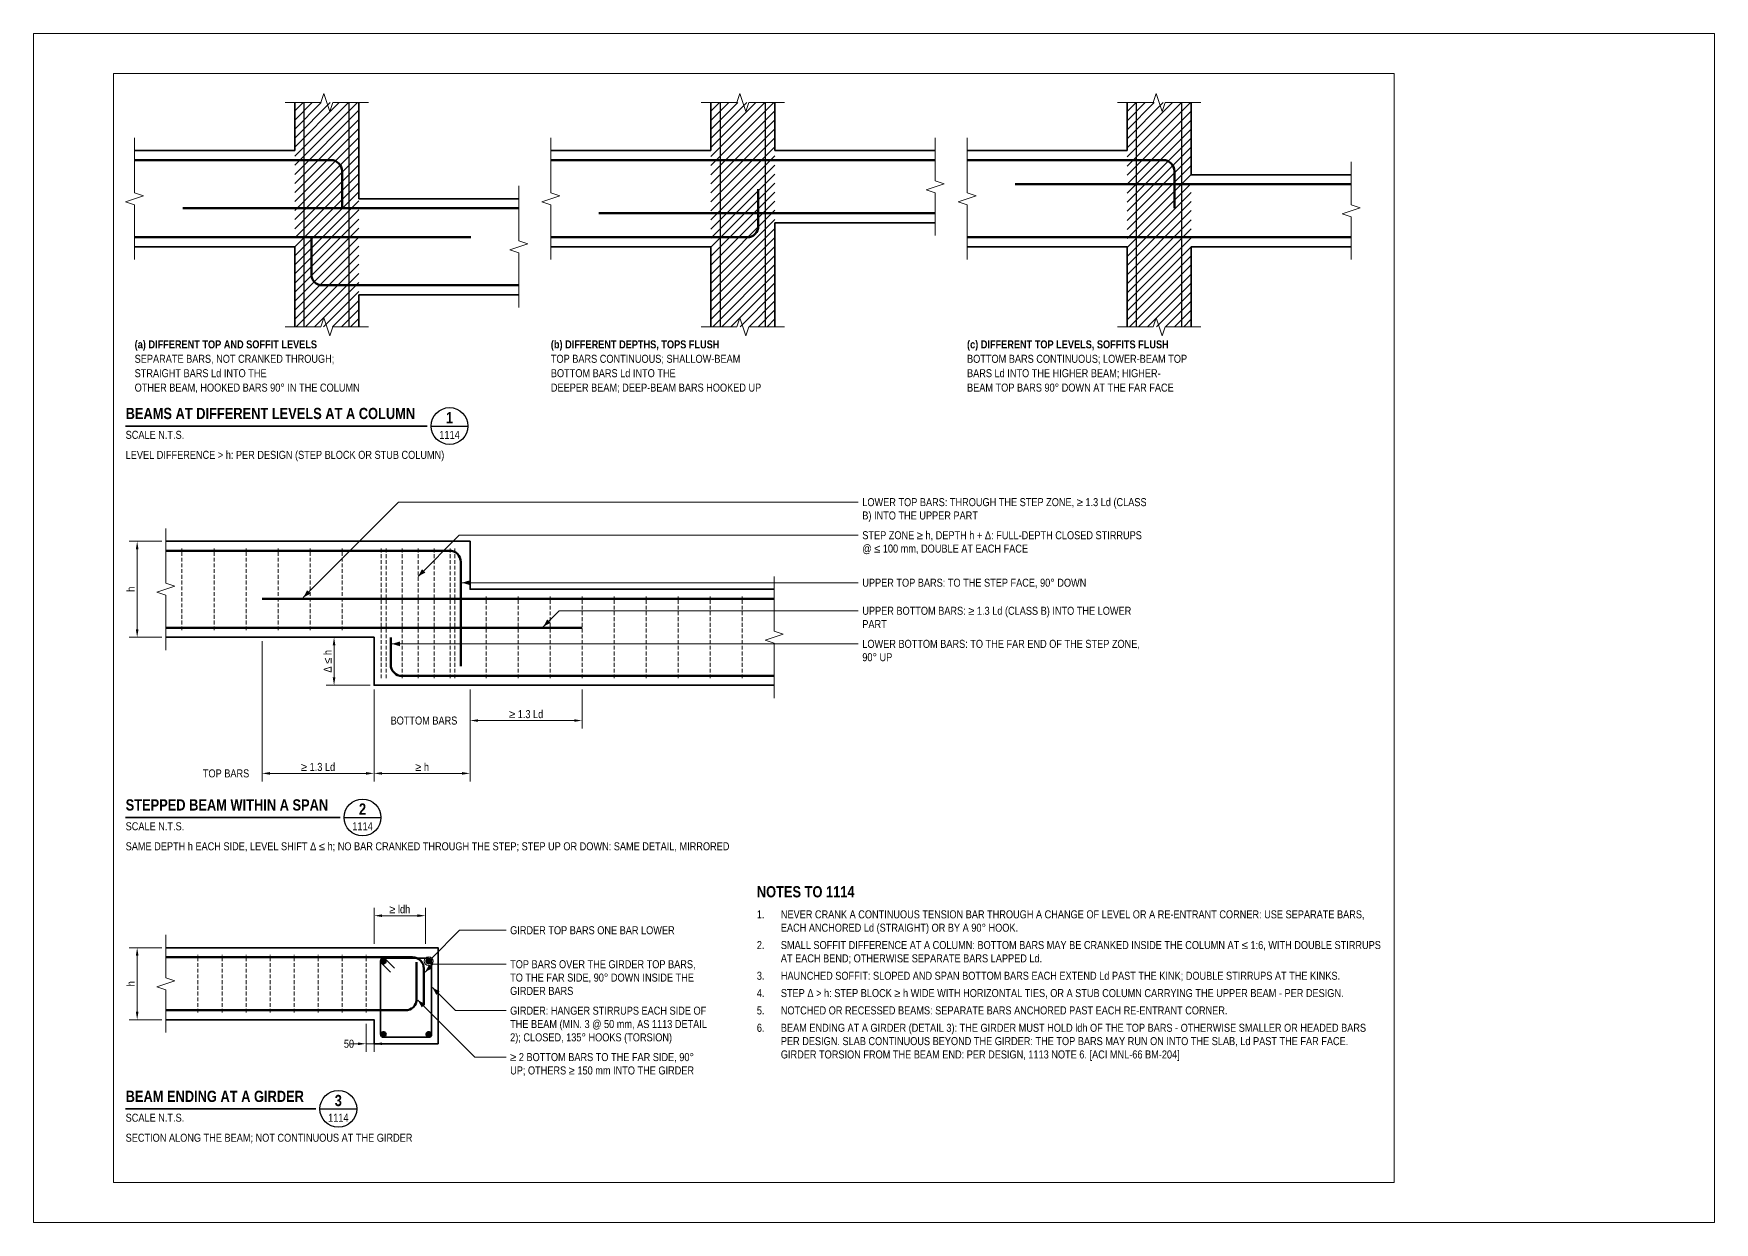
# Model space of a CAD drawing. Header units: millimetres. Extents: x 0 to 68000, y 0 to 7425.
# Drawn here: x 34500 to 45000, y 0 to 7425 of the extents above; entities that cross this region are included whole.
import ezdxf
from ezdxf.enums import TextEntityAlignment as Align

# ---------------------------------------------------------------- set-up
doc = ezdxf.new("R2010")
doc.units = ezdxf.units.MM
doc.header["$LTSCALE"] = 3.75
doc.linetypes.add('HIDDEN', pattern=[9.525, 6.35, -3.175])
for name, color, linetype, lineweight in [('S-ANNO', 3, 'Continuous', 18), ('S-BREAK', 8, 'Continuous', 18), ('S-CONC', 4, 'Continuous', 35), ('S-DET', 7, 'Continuous', 18), ('S-DIMS', 2, 'Continuous', 18), ('S-HATCH', 9, 'Continuous', 13), ('S-REBR', 1, 'Continuous', 50), ('S-REBR-NF', 252, 'Continuous', 25), ('S-REBR-SEC', 30, 'Continuous', 35), ('S-STIR-ELEV', 8, 'HIDDEN', 18), ('S-SYMB', 6, 'Continuous', 25), ('S-TEXT', 7, 'Continuous', 18), ('S-TITLE', 4, 'Continuous', 35)]:
    doc.layers.add(name, color=color, linetype=linetype, lineweight=lineweight)
doc.layers.add('S-SHEET', color=9, linetype='Continuous', lineweight=13, plot=False)
doc.layers.add('S-TB-AREA', color=9, linetype='Continuous', lineweight=13, plot=False)
doc.styles.add('AN', font='ARIALN_0.TTF')
doc.styles.add('ANB', font='ARIALNB_0.TTF')
doc.dimstyles.new('EIT-25', dxfattribs={"dimscale": 25, "dimtxt": 2, "dimasz": 2, "dimexe": 2, "dimexo": 1, "dimgap": 0.6, "dimtad": 1, "dimdec": 0, "dimtxsty": 'AN', "dimcen": 2.5, "dimclrd": 2, "dimclre": 8, "dimclrt": 7, "dimazin": 3, "dimtfac": 1, "dimtmove": 1, "dimatfit": 3, "dimlwd": -1, "dimlwe": -1, "dimarcsym": 0})

# ---------------------------------------------------------------- blocks, each defined once
blk = doc.blocks.new('DET-1114-1', base_point=(-1056.25, -56920))
at = {"layer": 'S-HATCH'}
h = blk.add_hatch(dxfattribs=at)
h.set_pattern_fill('ANSI31', color=256, scale=12.59843)
h.paths.add_polyline_path([(0, -56500), (400, -56500), (400, -55100), (0, -55100)])
h = blk.add_hatch(dxfattribs=at)
h.set_pattern_fill('ANSI31', color=256, scale=12.59843)
h.paths.add_polyline_path([(2600, -56500), (3000, -56500), (3000, -55100), (2600, -55100)])
h = blk.add_hatch(dxfattribs=at)
h.set_pattern_fill('ANSI31', color=256, scale=12.59843)
h.paths.add_polyline_path([(5200, -56500), (5600, -56500), (5600, -55100), (5200, -55100)])
at = {"layer": 'S-BREAK', "flags": 128}
for points in [[(-60, -55100), (162.5, -55100), (181.25, -55043.75), (218.75, -55156.25), (237.5, -55100), (460, -55100)], [(2540, -55100), (2762.5, -55100), (2781.25, -55043.75), (2818.75, -55156.25), (2837.5, -55100), (3060, -55100)], [(5140, -55100), (5362.5, -55100), (5381.25, -55043.75), (5418.75, -55156.25), (5437.5, -55100), (5660, -55100)], [(-1000, -56080), (-1000, -55737.5), (-1056.25, -55718.75), (-943.75, -55681.25), (-1000, -55662.5), (-1000, -55320)], [(1600, -56080), (1600, -55737.5), (1543.75, -55718.75), (1656.25, -55681.25), (1600, -55662.5), (1600, -55320)], [(4000, -55930), (4000, -55662.5), (3943.75, -55643.75), (4056.25, -55606.25), (4000, -55587.5), (4000, -55320)], [(4200, -56080), (4200, -55737.5), (4143.75, -55718.75), (4256.25, -55681.25), (4200, -55662.5), (4200, -55320)], [(6600, -56080), (6600, -55812.5), (6543.75, -55793.75), (6656.25, -55756.25), (6600, -55737.5), (6600, -55470)], [(1400, -56380), (1400, -56037.5), (1343.75, -56018.75), (1456.25, -55981.25), (1400, -55962.5), (1400, -55620)], [(-60, -56500), (162.5, -56500), (181.25, -56443.75), (218.75, -56556.25), (237.5, -56500), (460, -56500)], [(2540, -56500), (2762.5, -56500), (2781.25, -56443.75), (2818.75, -56556.25), (2837.5, -56500), (3060, -56500)], [(5140, -56500), (5362.5, -56500), (5381.25, -56443.75), (5418.75, -56556.25), (5437.5, -56500), (5660, -56500)]]:
    blk.add_lwpolyline(points, dxfattribs=at)
at = {"layer": 'S-CONC'}
for p, q in [((0, -55400), (0, -55100)), ((400, -55700), (400, -55100)), ((2600, -55400), (2600, -55100)), ((3000, -55400), (3000, -55100)), ((5200, -55400), (5200, -55100)), ((5600, -55550), (5600, -55100)), ((-1000, -55400), (0, -55400)), ((1600, -55400), (2600, -55400)), ((3000, -55400), (4000, -55400)), ((4200, -55400), (5200, -55400)), ((5600, -55550), (6600, -55550)), ((400, -55700), (1400, -55700)), ((3000, -56500), (3000, -55850)), ((3000, -55850), (4000, -55850)), ((-1000, -56000), (0, -56000)), ((0, -56500), (0, -56000)), ((1600, -56000), (2600, -56000)), ((2600, -56500), (2600, -56000)), ((4200, -56000), (5200, -56000)), ((5200, -56500), (5200, -56000)), ((5600, -56500), (5600, -56000)), ((5600, -56000), (6600, -56000)), ((400, -56500), (400, -56300)), ((400, -56300), (1400, -56300))]:
    blk.add_line(p, q, dxfattribs=at)
at = {"layer": 'S-REBR', "flags": 128}
for points in [[(-1000, -55459), (226, -55459, -0.41421356), (296, -55529), (296, -55759)], [(4200, -55459), (5426, -55459, -0.41421356), (5496, -55529), (5496, -55759)], [(1600, -55941), (2826, -55941, 0.41421356), (2896, -55871), (2896, -55641)], [(1400, -56241), (174, -56241, -0.41421356), (104, -56171), (104, -55941)]]:
    blk.add_lwpolyline(points, format="xyb", dxfattribs=at)
for points in [[(1600, -55459), (4000, -55459)], [(6600, -55609), (4500, -55609)], [(1400, -55759), (-700, -55759)], [(4000, -55791), (1900, -55791)], [(-1000, -55941), (1100, -55941)], [(4200, -55941), (6600, -55941)]]:
    blk.add_lwpolyline(points, dxfattribs=at)
at = {"layer": 'S-REBR-NF', "flags": 128}
for points in [[(59, -56500), (59, -55100)], [(341, -56500), (341, -55100)], [(2659, -56500), (2659, -55100)], [(2941, -56500), (2941, -55100)], [(5259, -56500), (5259, -55100)], [(5541, -56500), (5541, -55100)]]:
    blk.add_lwpolyline(points, dxfattribs=at)
at = {"layer": 'S-TEXT'}
for s, style, p in [('(a) DIFFERENT TOP AND SOFFIT LEVELS', 'ANB', (-1000, -56650)), ('(b) DIFFERENT DEPTHS, TOPS FLUSH', 'ANB', (1600, -56650)), ('(c) DIFFERENT TOP LEVELS, SOFFITS FLUSH', 'ANB', (4200, -56650)), ('SEPARATE BARS, NOT CRANKED THROUGH;', 'AN', (-1000, -56740)), ('TOP BARS CONTINUOUS; SHALLOW-BEAM', 'AN', (1600, -56740)), ('BOTTOM BARS CONTINUOUS; LOWER-BEAM TOP', 'AN', (4200, -56740)), ('STRAIGHT BARS Ld INTO THE', 'AN', (-1000, -56830)), ('BOTTOM BARS Ld INTO THE', 'AN', (1600, -56830)), ('BARS Ld INTO THE HIGHER BEAM; HIGHER-', 'AN', (4200, -56830)), ('OTHER BEAM, HOOKED BARS 90° IN THE COLUMN', 'AN', (-1000, -56920)), ('DEEPER BEAM; DEEP-BEAM BARS HOOKED UP', 'AN', (1600, -56920)), ('BEAM TOP BARS 90° DOWN AT THE FAR FACE', 'AN', (4200, -56920))]:
    blk.add_text(s, height=50, dxfattribs=dict(at, style=style)).set_placement(p, align=Align.BOTTOM_LEFT)
blk = doc.blocks.new('VT-1114-1', base_point=(23, 190.19))
at = {"layer": 'S-SYMB'}
blk.add_line((99.34, 198.95), (108.54, 198.95), dxfattribs=at)
blk.add_circle((103.94, 198.95), 4.6, dxfattribs=at)
at = {"layer": 'S-TITLE'}
blk.add_line((23, 198.95), (98.34, 198.95), dxfattribs=at)
at = {"layer": 'S-TEXT'}
for s, height, style, p in [('1', 2.8, 'ANB', (103.94, 201.05)), ('1114', 2, 'AN', (103.94, 196.75))]:
    blk.add_text(s, height=height, dxfattribs=dict(at, style=style)).set_placement(p, align=Align.MIDDLE_CENTER)
at = {"layer": 'S-TEXT', "style": 'AN'}
for s, p in [('SCALE N.T.S.', (23, 197.75)), ('LEVEL DIFFERENCE > h: PER DESIGN (STEP BLOCK OR STUB COLUMN)', (23, 192.75))]:
    blk.add_text(s, height=2, dxfattribs=at).set_placement(p, align=Align.TOP_LEFT)
at = {"layer": 'S-TITLE', "style": 'ANB'}
blk.add_text('BEAMS AT DIFFERENT LEVELS AT A COLUMN', height=2.8, dxfattribs=at).set_placement((23, 199.85), align=Align.BOTTOM_LEFT)
blk = doc.blocks.new('VT-1114-2', base_point=(23, 92.41))
at = {"layer": 'S-SYMB'}
blk.add_line((77.6, 101.17), (86.8, 101.17), dxfattribs=at)
blk.add_circle((82.2, 101.17), 4.6, dxfattribs=at)
at = {"layer": 'S-TITLE'}
blk.add_line((23, 101.17), (76.6, 101.17), dxfattribs=at)
at = {"layer": 'S-TEXT'}
for s, height, style, p in [('2', 2.8, 'ANB', (82.2, 103.27)), ('1114', 2, 'AN', (82.2, 98.97))]:
    blk.add_text(s, height=height, dxfattribs=dict(at, style=style)).set_placement(p, align=Align.MIDDLE_CENTER)
at = {"layer": 'S-TEXT', "style": 'AN'}
for s, p in [('SCALE N.T.S.', (23, 99.97)), ('SAME DEPTH h EACH SIDE, LEVEL SHIFT Δ ≤ h; NO BAR CRANKED THROUGH THE STEP; STEP UP OR DOWN: SAME DETAIL, MIRRORED', (23, 94.97))]:
    blk.add_text(s, height=2, dxfattribs=at).set_placement(p, align=Align.TOP_LEFT)
at = {"layer": 'S-TITLE', "style": 'ANB'}
blk.add_text('STEPPED BEAM WITHIN A SPAN', height=2.8, dxfattribs=at).set_placement((23, 102.07), align=Align.BOTTOM_LEFT)
blk = doc.blocks.new('VT-1114-3', base_point=(23, 19.6))
at = {"layer": 'S-SYMB'}
blk.add_line((71.54, 28.35), (80.74, 28.35), dxfattribs=at)
blk.add_circle((76.14, 28.35), 4.6, dxfattribs=at)
at = {"layer": 'S-TITLE'}
blk.add_line((23, 28.35), (70.54, 28.35), dxfattribs=at)
at = {"layer": 'S-TEXT'}
for s, height, style, p in [('3', 2.8, 'ANB', (76.14, 30.45)), ('1114', 2, 'AN', (76.14, 26.15))]:
    blk.add_text(s, height=height, dxfattribs=dict(at, style=style)).set_placement(p, align=Align.MIDDLE_CENTER)
at = {"layer": 'S-TEXT', "style": 'AN'}
for s, p in [('SCALE N.T.S.', (23, 27.15)), ('SECTION ALONG THE BEAM; NOT CONTINUOUS AT THE GIRDER', (23, 22.15))]:
    blk.add_text(s, height=2, dxfattribs=at).set_placement(p, align=Align.TOP_LEFT)
at = {"layer": 'S-TITLE', "style": 'ANB'}
blk.add_text('BEAM ENDING AT A GIRDER', height=2.8, dxfattribs=at).set_placement((23, 29.25), align=Align.BOTTOM_LEFT)
blk = doc.blocks.new('NOTES-1114-1', base_point=(180.73, 40.37))
at = {"layer": 'S-TEXT', "style": 'AN'}
for s, p in [('1.', (180.73, 75.37)), ('NEVER CRANK A CONTINUOUS TENSION BAR THROUGH A CHANGE OF LEVEL OR A RE-ENTRANT CORNER: USE SEPARATE BARS,', (186.73, 75.37)), ('EACH ANCHORED Ld (STRAIGHT) OR BY A 90° HOOK.', (186.73, 72.03)), ('2.', (180.73, 67.7)), ('SMALL SOFFIT DIFFERENCE AT A COLUMN: BOTTOM BARS MAY BE CRANKED INSIDE THE COLUMN AT ≤ 1:6, WITH DOUBLE STIRRUPS', (186.73, 67.7)), ('AT EACH BEND; OTHERWISE SEPARATE BARS LAPPED Ld.', (186.73, 64.37)), ('3.', (180.73, 60.03)), ('HAUNCHED SOFFIT: SLOPED AND SPAN BOTTOM BARS EACH EXTEND Ld PAST THE KINK; DOUBLE STIRRUPS AT THE KINKS.', (186.73, 60.03)), ('4.', (180.73, 55.7)), ('STEP Δ > h: STEP BLOCK ≥ h WIDE WITH HORIZONTAL TIES, OR A STUB COLUMN CARRYING THE UPPER BEAM - PER DESIGN.', (186.73, 55.7)), ('5.', (180.73, 51.37)), ('NOTCHED OR RECESSED BEAMS: SEPARATE BARS ANCHORED PAST EACH RE-ENTRANT CORNER.', (186.73, 51.37)), ('6.', (180.73, 47.03)), ('BEAM ENDING AT A GIRDER (DETAIL 3): THE GIRDER MUST HOLD ldh OF THE TOP BARS - OTHERWISE SMALLER OR HEADED BARS', (186.73, 47.03)), ('PER DESIGN. SLAB CONTINUOUS BEYOND THE GIRDER: THE TOP BARS MAY RUN ON INTO THE SLAB, Ld PAST THE FAR FACE.', (186.73, 43.7)), ('GIRDER TORSION FROM THE BEAM END: PER DESIGN, 1113 NOTE 6. [ACI MNL-66 BM-204]', (186.73, 40.37))]:
    blk.add_text(s, height=2, dxfattribs=at).set_placement(p, align=Align.BOTTOM_LEFT)
at = {"layer": 'S-TITLE', "style": 'ANB'}
blk.add_text('NOTES TO 1114', height=2.8, dxfattribs=at).set_placement((180.73, 80.37), align=Align.BOTTOM_LEFT)
blk = doc.blocks.new('DET-1114-2', base_point=(-2151.9, -64925.4))
at = {"layer": 'S-ANNO', "flags": 128}
for points in [[(-1042.8, -63751.8), (-446.8, -63155.8), (2350, -63155.8), (2425, -63155.8)], [(-325, -63620), (-67.5, -63362.5), (2350, -63362.5), (2425, -63362.5)], [(-51.2, -63659), (2350, -63659), (2425, -63659)], [(457.2, -63933.8), (556.7, -63834.3), (2350, -63834.3), (2425, -63834.3)], [(-488.2, -64041), (2350, -64041), (2425, -64041)]]:
    blk.add_lwpolyline(points, dxfattribs=at)
at = {"layer": 'S-ANNO'}
for points in [[(-325, -63620), (-279, -63595.3), (-300.3, -63574)], [(-1042.8, -63751.8), (-996.8, -63727), (-1018, -63705.8)], [(-51.2, -63659), (-1.2, -63674), (-1.2, -63644)], [(457.2, -63933.8), (503.2, -63909), (482, -63887.8)], [(-488.2, -64041), (-438.2, -64056), (-438.2, -64026)]]:
    blk.add_solid(points, dxfattribs=at)
at = {"layer": 'S-BREAK', "flags": 128}
for points in [[(-1900, -64080), (-1900, -63737.5), (-1956.2, -63718.8), (-1843.8, -63681.2), (-1900, -63662.5), (-1900, -63320)], [(1900, -64380), (1900, -64037.5), (1843.8, -64018.8), (1956.2, -63981.2), (1900, -63962.5), (1900, -63620)]]:
    blk.add_lwpolyline(points, dxfattribs=at)
at = {"layer": 'S-CONC', "flags": 128}
for points in [[(-1900, -63400), (0, -63400), (0, -63700), (1900, -63700)], [(-1900, -64000), (-600, -64000), (-600, -64300), (1900, -64300)]]:
    blk.add_lwpolyline(points, dxfattribs=at)
at = {"layer": 'S-REBR', "flags": 128}
for points in [[(-1900, -63459), (-129, -63459, -0.4142136), (-59, -63529), (-59, -64181)], [(1900, -64241), (-426, -64241, -0.4142136), (-496, -64171), (-496, -64001)]]:
    blk.add_lwpolyline(points, format="xyb", dxfattribs=at)
for points in [[(1900, -63759), (-1300, -63759)], [(-1900, -63941), (700, -63941)]]:
    blk.add_lwpolyline(points, dxfattribs=at)
at = {"layer": 'S-STIR-ELEV'}
for p, q in [((-1800, -63955.5), (-1800, -63444.5)), ((-1600, -63955.5), (-1600, -63444.5)), ((-1400, -63955.5), (-1400, -63444.5)), ((-1200, -63955.5), (-1200, -63444.5)), ((-1000, -63955.5), (-1000, -63444.5)), ((-800, -63955.5), (-800, -63444.5)), ((-555, -64255.5), (-555, -63444.5)), ((-525, -64255.5), (-525, -63444.5)), ((-425, -64255.5), (-425, -63444.5)), ((-325, -64255.5), (-325, -63444.5)), ((-225, -64255.5), (-225, -63444.5)), ((-125, -64255.5), (-125, -63444.5)), ((-95, -64255.5), (-95, -63444.5)), ((100, -64255.5), (100, -63744.5)), ((300, -64255.5), (300, -63744.5)), ((500, -64255.5), (500, -63744.5)), ((700, -64255.5), (700, -63744.5)), ((900, -64255.5), (900, -63744.5)), ((1100, -64255.5), (1100, -63744.5)), ((1300, -64255.5), (1300, -63744.5)), ((1500, -64255.5), (1500, -63744.5)), ((1700, -64255.5), (1700, -63744.5))]:
    blk.add_line(p, q, dxfattribs=at)
at = {"layer": 'S-TEXT', "style": 'AN'}
for s, p in [('BOTTOM BARS', (-80, -64520)), ('TOP BARS', (-1380, -64850))]:
    blk.add_text(s, height=50, dxfattribs=at).set_placement(p, align=Align.MIDDLE_RIGHT)
at = {"layer": 'S-TEXT', "char_height": 50, "attachment_point": 1, "style": 'AN'}
for s, insert, width in [('LOWER TOP BARS: THROUGH THE STEP ZONE, ≥ 1.3 Ld (CLASS\\PB) INTO THE UPPER PART', (2450, -63130.8), 1859.671), ('STEP ZONE ≥ h, DEPTH h + Δ: FULL-DEPTH CLOSED STIRRUPS\\P@ ≤ 100 mm, DOUBLE AT EACH FACE', (2450, -63337.5), 1829.024), ('UPPER TOP BARS: TO THE STEP FACE, 90° DOWN', (2450, -63634), 1468.11), ('UPPER BOTTOM BARS: ≥ 1.3 Ld (CLASS B) INTO THE LOWER\\PPART', (2450, -63809.3), 1760.388), ('LOWER BOTTOM BARS: TO THE FAR END OF THE STEP ZONE,\\P90° UP', (2450, -64016), 1816.325)]:
    blk.add_mtext(s, dxfattribs=dict(at, insert=insert, width=width))
at = {"layer": 'S-DIMS'}
for base, p1, p2, text in [((-2080, -64000), (-1900, -64000), (-1900, -63400), 'h'), ((-850, -64300), (-600, -64300), (-600, -64000), 'Δ ≤ h')]:
    blk.add_linear_dim(base=base, p1=p1, p2=p2, angle=90, text=text, dimstyle='EIT-25', dxfattribs=at).render()
for base, p1, p2, text in [((-1300, -64850), (-1300, -64000), (-600, -64300), '≥ 1.3 Ld'), ((-600, -64850), (-600, -64300), (0, -64300), '≥ h'), ((0, -64520), (0, -64300), (700, -64300), '≥ 1.3 Ld')]:
    blk.add_linear_dim(base=base, p1=p1, p2=p2, text=text, dimstyle='EIT-25', dxfattribs=at).render()
blk = doc.blocks.new('DET-1114-3', base_point=(-1551.9, -72206.6))
at = {"layer": 'S-REBR'}
h = blk.add_hatch(color=256, dxfattribs=at)
h.dxf.hatch_style = 1
edge = h.paths.add_edge_path()
edge.add_arc((59, -71484), 13.8, 0, 360)
h = blk.add_hatch(color=256, dxfattribs=at)
h.dxf.hatch_style = 1
edge = h.paths.add_edge_path()
edge.add_arc((341, -71484), 13.8, 0, 360)
h = blk.add_hatch(color=256, dxfattribs=at)
h.dxf.hatch_style = 1
edge = h.paths.add_edge_path()
edge.add_arc((59, -71941), 13.8, 0, 360)
h = blk.add_hatch(color=256, dxfattribs=at)
h.dxf.hatch_style = 1
edge = h.paths.add_edge_path()
edge.add_arc((341, -71941), 13.8, 0, 360)
at = {"layer": 'S-ANNO', "flags": 128}
for points in [[(360.4, -71464.6), (534, -71291), (750, -71291), (825, -71291)], [(318.2, -71552.8), (367.8, -71503.2), (750, -71503.2), (825, -71503.2)], [(364.5, -71649), (508.8, -71793.2), (750, -71793.2), (825, -71793.2)], [(272.9, -71726.9), (629.2, -72083.2), (750, -72083.2), (825, -72083.2)]]:
    blk.add_lwpolyline(points, dxfattribs=at)
at = {"layer": 'S-ANNO'}
blk.add_circle((341, -71484), 27.5, dxfattribs=at)
for points in [[(318.2, -71552.8), (364.2, -71528), (343, -71506.8)], [(364.5, -71649), (389.3, -71695), (410.5, -71673.8)], [(272.9, -71726.9), (297.6, -71772.9), (318.9, -71751.6)]]:
    blk.add_solid(points, dxfattribs=at)
at = {"layer": 'S-BREAK', "flags": 128}
blk.add_lwpolyline([(-1300, -71930), (-1300, -71662.5), (-1356.2, -71643.8), (-1243.8, -71606.2), (-1300, -71587.5), (-1300, -71320)], dxfattribs=at)
at = {"layer": 'S-CONC', "flags": 128}
blk.add_lwpolyline([(-1300, -71850), (0, -71850), (0, -72000), (400, -72000), (400, -71400), (-1300, -71400)], dxfattribs=at)
at = {"layer": 'S-REBR', "flags": 128}
for points in [[(-1300, -71459), (241, -71459, -0.4142136), (311, -71529), (311, -71759)], [(-1300, -71791), (196, -71791, 0.4142136), (266, -71721), (266, -71491)]]:
    blk.add_lwpolyline(points, format="xyb", dxfattribs=at)
at = {"layer": 'S-REBR'}
for centre in [(59, -71484), (341, -71484), (59, -71941), (341, -71941)]:
    blk.add_circle(centre, 13.8, dxfattribs=at)
at = {"layer": 'S-REBR-SEC', "flags": 128}
blk.add_lwpolyline([(127.8, -71527), (71.9, -71471.1, 0.6681786), (40.8, -71484), (40.8, -71941, 0.4142136), (59, -71959.2), (341, -71959.2, 0.4142136), (359.2, -71941), (359.2, -71484, 0.4142136), (341, -71465.8), (59, -71465.8, 0.6681786), (46.1, -71496.9), (102, -71552.8)], format="xyb", dxfattribs=at)
at = {"layer": 'S-STIR-ELEV'}
for p, q in [((-1100, -71805.5), (-1100, -71444.5)), ((-950, -71805.5), (-950, -71444.5)), ((-800, -71805.5), (-800, -71444.5)), ((-650, -71805.5), (-650, -71444.5)), ((-500, -71805.5), (-500, -71444.5)), ((-350, -71805.5), (-350, -71444.5)), ((-200, -71805.5), (-200, -71444.5)), ((-50, -71805.5), (-50, -71444.5))]:
    blk.add_line(p, q, dxfattribs=at)
at = {"layer": 'S-TEXT', "char_height": 50, "attachment_point": 1, "style": 'AN'}
for s, insert, width in [('GIRDER TOP BARS ONE BAR LOWER', (850, -71266), 1081.55), ('TOP BARS OVER THE GIRDER TOP BARS,\\PTO THE FAR SIDE, 90° DOWN INSIDE THE\\PGIRDER BARS', (850, -71478.2), 1217.297), ('GIRDER: HANGER STIRRUPS EACH SIDE OF\\PTHE BEAM (MIN. 3 @ 50 mm, AS 1113 DETAIL\\P2); CLOSED, 135° HOOKS (TORSION)', (850, -71768.2), 1291.218), ('≥ 2 BOTTOM BARS TO THE FAR SIDE, 90°\\PUP; OTHERS ≥ 150 mm INTO THE GIRDER', (850, -72058.2), 1207.471)]:
    blk.add_mtext(s, dxfattribs=dict(at, insert=insert, width=width))
at = {"layer": 'S-DIMS'}
blk.add_linear_dim(base=(0, -71200), p1=(0, -71400), p2=(321, -71400), text='≥ ldh', dimstyle='EIT-25', dxfattribs=at).render()
blk.add_linear_dim(base=(-1480, -71850), p1=(-1300, -71850), p2=(-1300, -71400), angle=90, text='h', dimstyle='EIT-25', dxfattribs=at).render()
blk.add_linear_dim(base=(-50, -72000), p1=(-50, -71850), p2=(0, -71850), location=(-156.9, -72000), text='50', dimstyle='EIT-25', override={"dimtmove": 2}, dxfattribs=at).render()

msp = doc.modelspace()

# ---------------------------------------------------------------- linework, layer by layer
at = {"layer": 'S-SHEET', "flags": 128}
msp.add_lwpolyline([(34500, 0), (45000, 0), (45000, 7425), (34500, 7425)], close=True, dxfattribs=at)
at = {"layer": 'S-TB-AREA', "flags": 128}
msp.add_lwpolyline([(35000, 250), (43000, 250), (43000, 7175), (35000, 7175)], close=True, dxfattribs=at)

# ---------------------------------------------------------------- block references
at = {"layer": 'S-DET', "zscale": 25}
for name, p in [('DET-1114-1', (35075, 5174)), ('DET-1114-2', (35075, 2729)), ('DET-1114-3', (35075, 909))]:
    msp.add_blockref(name, p, dxfattribs=at)
at = {"layer": 'S-TEXT', "xscale": 25, "yscale": 25, "zscale": 25}
for name, p in [('VT-1114-1', (35075, 4755)), ('VT-1114-2', (35075, 2310)), ('NOTES-1114-1', (39018, 1009)), ('VT-1114-3', (35075, 490))]:
    msp.add_blockref(name, p, dxfattribs=at)

doc.saveas('drawing.dxf')
